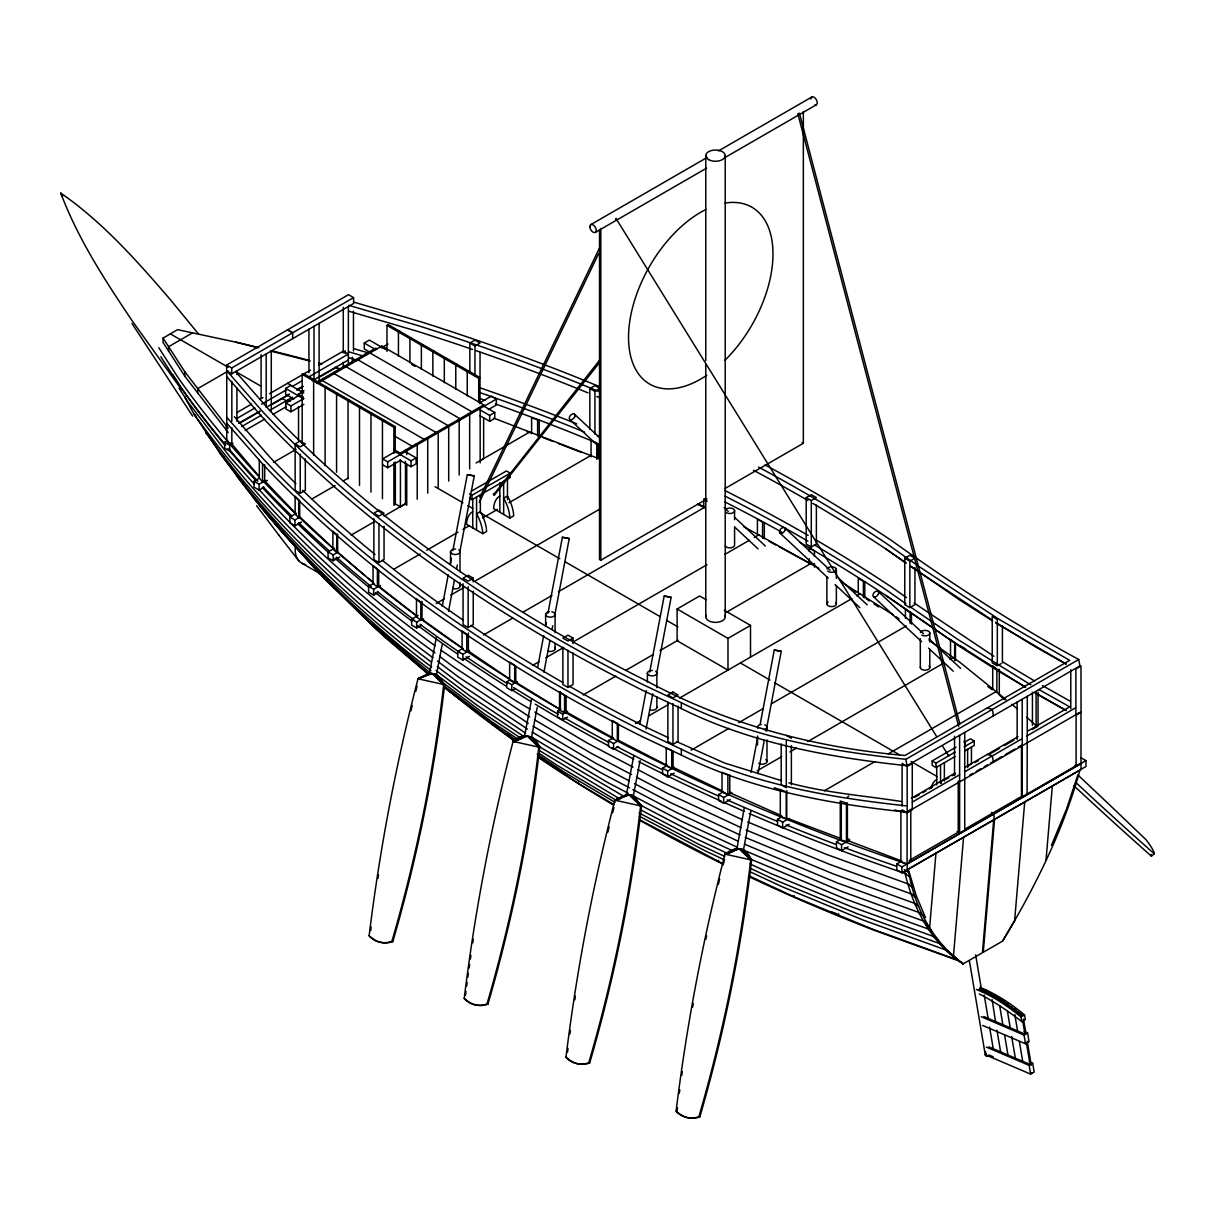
<?xml version="1.0" encoding="UTF-8"?>
<svg xmlns="http://www.w3.org/2000/svg" width="1215" height="1215" viewBox="0 0 1215 1215"><rect width="100%" height="100%" fill="white"/><g stroke="black" fill="none" stroke-linecap="round" stroke-linejoin="round"><path stroke-width="1.5" d="M765.086 464.95A1701.365 982.267 0 0 1 891.294 540.371C951.527 583.489 1013.599 624.145 1078.738 659.502L1079.922 665.896L907.028 765.723C829.693 757.401 751.584 743.534 681.326 708.573L681.326 702.695L642.143 684.212A1701.365 982.267 0 0 1 263.427 412.523L226.749 370.757L226.749 441.045L231.837 443.991L259.114 476.417M907.028 812.212C829.693 803.89 751.584 790.023 681.326 755.062L681.326 749.184L642.143 730.716A1701.365 982.267 0 0 1 263.427 459.012L226.749 417.261M993.703 820.019L982.419 952.742L963.146 963.875C932.74 942.02 913.483 905.813 908.334 869.302M935.945 853.355L929.627 927.577L925.83 924.964M904.568 871.003C912.526 907.332 931.146 943.28 963.146 963.844L953.456 956.129L963.556 837.424M994.553 819.518L983.269 952.256L1002.527 941.139C1034.922 887.618 1063.231 830.62 1079.922 770.234M1024.701 802.113L1014.601 920.818L1002.527 941.139M1046.009 860.387L1052.312 786.181M615.534 219.262L616.324 218.487M429.457 673.049L436.398 674.371L444.644 684.713A1503.122 1454.856 -76.1 0 1 392.825 941.595L391.898 941.367A22.508 21.794 -76.1 0 1 370.484 937.373L369.117 935.793A1928.251 1866.346 -76.1 0 1 418.006 678.79L430.55 673.307L429.548 673.08L436.261 637.845M442.26 606.315L448.259 574.786M450.37 563.669L451.433 558.11M452.846 550.684L467.304 474.655L471.724 475.445L474.26 475.976L459.786 552.005M442.154 644.74L436.504 674.401L444.644 684.713L418.006 678.79L429.548 673.08M448.502 611.358L454.501 579.828M456.612 568.696L457.326 564.99M530.12 736.715L531.517 737.019L539.733 747.331L513.094 741.423C523.209 732.508 534.479 734.468 539.733 747.331A1503.122 1454.856 -76.1 0 1 487.914 1004.213L486.987 1003.985A22.508 21.794 -76.1 0 1 465.573 999.991L464.206 998.411A1928.251 1866.346 -76.1 0 1 513.094 741.423L525.457 735.895L524.652 735.713L531.699 698.61M537.698 667.096L543.697 635.567M545.459 626.287L546.173 622.581M547.935 613.302L562.393 537.273L569.243 538.564L554.526 616.491M531.593 737.034L537.243 707.358M543.94 672.123L549.939 640.594M552.066 629.461L552.764 625.755M626.545 794.489L614.881 800.184L627.411 794.701L614.881 800.184A1928.251 1866.346 -76.1 0 0 565.977 1057.172L568.271 1058.979A22.508 21.794 -76.1 0 0 589.7 1062.973A1503.122 1454.856 -76.1 0 0 641.52 806.092L633.243 795.779L626.424 794.473L633.835 755.517M639.834 724.003L646.183 690.621M649.706 672.077L664.18 596.033L666.792 596.489L671.136 597.355L656.662 673.399M640.077 760.56L633.38 795.795L641.52 806.092L614.881 800.184L627.472 794.625M646.076 729.03L652.789 693.795M744.294 807.626L736.989 848.526M751.007 772.391L757.704 737.141M760.18 724.17L774.289 649.979L781.245 651.301L766.073 731.05M750.9 810.8L743.489 849.741L751.629 860.053A1503.122 1454.856 -76.1 0 1 699.81 1116.919A22.508 21.794 -76.1 0 1 678.38 1112.925L676.102 1111.133A1928.251 1866.346 -76.1 0 1 724.99 854.13L736.442 848.374L742.486 849.513L751.629 860.053L724.99 854.13C737.049 845.427 745.63 847.144 751.629 860.053L745.433 853.431M757.963 773.712L764.311 740.33M1077.69 775.352L1066.557 808.932L1051.431 845.443M480.138 496.768L599.375 248.225M479.287 502.357L598.524 253.798M599.633 360.172L493.487 494.854L494.475 494.93L599.542 362.662M494.475 494.93L493.381 493.928M846.445 841.691L846.445 803.13L840.264 801.004L840.264 839.565L846.445 841.691L848.905 839.307M907.089 812.865L910.779 809.296L910.779 860.493L907.089 864.062L900.907 861.936L900.907 810.739L907.089 812.865L907.089 864.062M847.417 797.222L848.799 796.007M900.178 860.372L847.417 840.461L848.784 839.231M1074.075 785.892A1503.122 228.177 49.8 0 0 1151.41 856.195L1154.25 853.796A22.508 3.417 49.8 0 0 1147.325 841.433L1146.064 839.793A1928.251 292.724 49.8 0 0 1077.857 774.957M727.891 794.489L727.891 774.745L722.014 772.36L722.014 792.104L727.891 794.489L730.655 792.226M976.374 989.42L982.221 991.926L986.018 989.921A175.264 93.266 59.1 0 1 1024.549 1014.92L1025.323 1019.522L1021.785 1021.648A260.253 138.495 59.1 0 0 979.275 993.946M983.755 991.273L984.742 990.681L1000.112 998.973L1022.863 1015.36L1021.876 1015.953L999.125 999.565L979.108 989.283M987.567 993.126L988.554 992.534M991 994.918L992.002 994.326M991.41 995.115L992.397 994.523M995.267 997.272L996.254 996.68M998.563 999.231L999.55 998.639M999.125 999.565L1000.112 998.973M1002.998 1002.01L1003.985 1001.418M1006.233 1004.167L1007.22 1003.575M1006.855 1004.592L1007.858 1004M1010.728 1007.311L1011.715 1006.719M1013.993 1009.726L1014.996 1009.133M1014.586 1010.166L1015.588 1009.574M1018.443 1013.158L1019.431 1012.566M982.221 991.926L982.479 992.032A175.264 93.266 59.1 0 1 1021.01 1017.046L1024.549 1014.92M981.204 1016.742L1024.048 1035.043L1027.586 1032.917L1029.059 1041.635L1025.506 1043.761L982.677 1025.46M986.322 1047.087L1029.166 1065.388L1032.704 1063.277L1034.178 1071.995L1030.624 1074.106L986.079 1055.076L985.502 1051.598M1031.535 1073.194L1032.522 1072.602M228.223 432.54L184.756 376.118L163.053 342.478L163.053 338.074L177.633 329.66L238.641 342.767A1733.213 1000.659 0 0 1 258.795 347.581M192.562 332.864L168.612 346.685L168.612 351.089M226.628 365.032L287.439 329.918L292.526 332.864L231.716 367.963L226.628 365.032L226.628 370.909L231.837 373.78L292.526 338.742L292.769 332.713L353.58 297.614L353.58 303.477L292.769 338.59M228.253 371.015L197.711 388.648L197.711 393.053M302.171 443.111L302.171 374.341L303.446 373.613L395.179 426.571L395.179 452.588M386.978 325.377L388.253 324.648L479.986 377.607L478.71 378.336L386.978 325.377L386.978 351.408M236.758 412.66L251.505 404.139M259.691 399.401L262.972 397.518M269.533 393.721L310.508 370.074M318.695 365.335L343.283 351.15L348.371 354.081L309.035 376.802M293.787 399.006L285.631 394.298L285.631 388.42L290.719 385.489L303.75 393.007M370.772 352.669L364.257 348.902L364.257 343.025L369.345 340.094L385.641 349.495M236.925 418.431L254.953 408.027M261.514 404.231L286.087 390.045M302.474 380.584L292.648 386.264L287.56 383.317M238.565 423.352L259.873 411.065M266.419 407.268L289.367 394.024M297.569 389.301L302.474 386.461M312.316 380.781L348.371 359.959M240.479 422.729L259.813 411.566M271.082 405.051L288.805 394.814M296.87 390.167L303.31 386.446M319.423 377.136L335.537 367.841L340.975 369.466M314.913 380.234L313.637 380.963L313.637 455.306M399.72 331.27L398.444 331.999L398.444 356.162M317.267 381.905L375.708 348.173L376.984 348.902M590.809 224.623L707.024 157.525M718.49 150.903L811.787 97.033M241.664 426.556L261.331 415.211M269.533 410.473L292.481 397.229M300.667 392.491L303.947 390.607M325.255 378.305L330.176 375.465M333.442 373.567L336.722 371.684M298.358 395.771L298.358 394.298L302.839 391.716M317.054 383.515L381.89 346.062L483.798 404.899L483.798 406.372M303.856 404.337L290.886 411.824L285.798 408.893L285.798 403.016L298.769 395.528M381.48 347.779L387.965 344.027M224.623 442.275L229.711 445.222L229.711 451.099L224.623 448.153L224.623 442.275L227.843 440.422M245.126 430.444L264.794 419.084M272.98 414.361L286.087 406.797M285.798 403.016L290.886 405.962L303.856 398.459M326.379 386.856L325.104 387.585L325.104 465.649M411.186 337.892L409.911 338.621L409.911 362.784M595.304 232.414L706.614 168.141M724.626 157.753L816.298 104.824M229.711 445.222L232.946 443.354M337.846 393.478L336.57 394.207L336.57 472.27M422.653 344.513L421.377 345.242L421.377 369.406M349.312 400.084L348.037 400.829L348.037 478.892M434.119 351.135L432.844 351.864L432.844 376.027M295.139 443.915L300.227 440.984L305.329 443.915L300.227 446.847L295.139 443.915L295.139 490.344L300.227 493.275L305.329 490.344L305.329 458.769M469.856 343.04L474.959 340.109L480.046 343.04L474.959 345.986L469.856 343.04L469.856 372.747M360.779 406.706L359.503 407.45L359.503 485.499M445.586 357.742L444.31 358.486L444.31 382.649M273.481 462.429L296.096 449.368M264.035 487.276L259.114 490.116L254.026 487.169L254.026 481.292L258.947 478.452M372.246 413.328L370.97 414.072L370.97 492.121M457.053 364.363L455.777 365.108L455.777 389.271M254.026 481.292L259.114 484.238L265.675 480.441M383.712 419.95L382.436 420.679L382.436 498.742M468.519 370.985L467.243 371.729L467.243 395.877M302.171 374.341L393.903 427.3L395.179 426.571M312.209 498.833L335.097 485.62M343.268 480.897L348.173 478.072M395.589 451.418L382.619 458.921L387.707 461.852L496.358 399.128L496.358 405.005L488.248 409.683M479.91 402.742L491.27 396.181L496.358 399.128M301.502 522.055L294.941 525.837L289.853 522.906L289.853 517.028L296.414 513.246M393.69 449.337L400.267 453.134L483.798 404.899M289.853 517.028L294.941 519.959L299.862 517.119M382.619 464.798L387.707 467.729L400.677 460.242M393.69 450.811L411.05 460.819L416.137 457.888L416.137 463.766L411.05 466.697L399.644 460.12M479.895 409.789L489.675 415.424L494.763 412.493L494.763 418.37L489.675 421.301L479.895 415.667M589.852 388.496L594.94 385.565L600.043 388.496L594.94 391.443L589.852 388.496L589.852 429.351M351.241 535.056L374.235 521.782M384.092 516.086L405.461 503.754L400.434 506.807L395.346 503.876L395.346 463.021M476.113 462.961L530.332 431.659M479.819 460.971L483.631 458.769L483.631 417.914M339.714 556.986L333.183 560.768L328.096 557.822L328.096 551.944L334.626 548.178M328.096 551.944L333.183 554.891L338.074 552.066M471.344 491.209L506.442 470.949L510.27 473.151L510.27 477.556L471.967 499.669L469.43 498.196M469.43 493.791L471.967 495.249L510.27 473.151M373.871 518.759L373.871 559.614L378.959 562.56L384.046 559.614L384.046 526.186M597.491 436.382L600.043 434.924M393.933 569.167L420.223 553.994M426.784 550.198L457.994 532.185M462.93 529.345L469.491 525.548M482.644 517.955L497.421 509.419M508.918 502.782L591.052 455.367M378.564 592.297L373.673 595.122L368.585 592.176L368.585 586.298L373.476 583.489M368.585 586.298L373.673 589.245L380.189 585.478M482.78 533.674L486.607 531.471A30.876 17.83 60 0 0 480.365 511.637L476.553 513.839A30.876 17.83 60 0 1 482.78 533.674L466.499 524.273A30.876 17.83 60 0 1 472.741 511.637M509.89 518.03L513.702 515.828A30.876 17.83 60 0 0 507.46 495.993L503.648 498.196A30.876 17.83 60 0 1 509.89 518.03L493.594 508.629A30.876 17.83 60 0 1 499.836 495.993M473.243 578.188L468.155 581.135L463.067 578.188L468.155 575.257L473.243 578.188L473.243 581.909M436.139 603.566L444.265 598.874M450.765 595.122L463.75 587.62M475.111 581.059L600.134 508.888M421.605 625.178L416.699 628.018L411.612 625.072L411.612 619.194L418.142 615.428M411.612 619.194L416.699 622.141L421.605 619.301M463.067 583.762L463.067 624.616L468.155 627.548L473.243 624.616L473.243 591.189M599.527 229.635L599.527 559.492L600.802 560.221L706.963 498.925M724.93 488.552L803.343 443.293L803.343 111.537M483.57 634.944L512.867 618.04M522.617 612.39L551.914 595.487M558.414 591.735L704.852 507.187L698.063 503.8M469.4 656.343L462.869 660.125L457.782 657.178L457.782 651.301L462.672 648.476M457.782 651.301L462.869 654.247L469.4 650.465M806.198 497.618L811.286 494.672L816.374 497.618L811.286 500.55L806.198 497.618L806.198 544.047L811.286 546.978L816.374 544.047L816.374 505.045M573.055 638.088L567.967 641.034L562.879 638.088L567.967 635.156L573.055 638.088L573.055 643.661M532.762 665.304L539.278 661.552M545.778 657.786L563.699 647.443M573.465 641.809L706.978 564.717M724.884 554.389L749.306 540.28M754.196 537.455L759.086 534.646M515.069 688.753L511.788 690.636L506.701 687.705L506.701 681.828L509.966 679.929M506.701 681.828L511.788 684.759L516.694 681.919M677.104 609.004L727.982 638.391L727.982 670.118L677.104 640.73L677.104 609.004L699.627 596.003L706.188 599.785M562.879 647.382L562.879 684.516L567.967 687.447L573.055 684.516L573.055 652.956M583.094 695.01L615.823 676.117M625.649 670.437L653.473 654.369M660.018 650.602L678.031 640.199M725.492 612.8L810.602 563.654M567.587 717.184L562.682 720.024L557.594 717.078L557.594 711.2L560.859 709.317M557.594 711.2L562.682 714.147L567.587 711.307M727.982 638.391L750.506 625.376L750.506 657.118M904.765 558.232L909.853 555.285L914.941 558.232L909.853 561.163L904.765 558.232L904.765 604.66L909.853 607.591L914.941 604.66L914.941 567.511M635.43 723.548L640.351 720.708M648.552 715.984L668.22 704.624M679.701 697.987L851.867 598.6M856.788 595.76L860.068 593.862M618.481 746.557L613.56 749.397L608.472 746.466L608.472 740.588L613.393 737.748M608.472 740.588L613.56 743.519L618.481 740.679M667.87 702.437L667.87 741.423L672.958 744.37L678.046 741.423L678.046 706.143M691.153 750.141L728.894 728.347M738.75 722.667L763.369 708.451M771.571 703.713L906.147 626.014M674.219 773.15L667.658 776.932L662.57 773.985L662.57 768.108L667.491 765.283M662.57 768.108L667.658 771.054L674.219 767.273M757.203 770.766L781.716 756.626M789.872 751.903L796.417 748.136M807.853 741.53L943.432 663.253M949.963 659.487L953.243 657.588M730.215 799.576L723.684 803.343L718.597 800.412L718.597 794.534L723.502 791.709M718.597 794.534L723.684 797.48L731.855 792.757M998.593 665.091L1001.13 663.633M824.332 790.783L875.043 761.501M888.135 753.938L996.103 691.608M789.173 824.302L782.627 828.083L777.539 825.137L777.539 819.275L782.445 816.434M777.539 819.275L782.627 822.206L789.173 818.424M681.326 702.695C751.204 737.444 828.934 751.007 905.843 759.314L1078.738 659.502M902.092 763.385L907.18 766.316L912.268 763.385L912.268 809.813L907.18 812.744L902.092 809.813M955.111 756.489L935.96 767.546L932.148 765.344L932.148 760.939L956.083 747.119M964.057 742.502L970.436 738.826L974.248 741.029L974.248 745.433L964.68 750.961M932.148 760.939L935.96 763.142L955.111 752.085M964.68 746.557L974.248 741.029M911.432 798.24L955.051 773.059M964.756 767.455L1018.003 736.715M1027.693 731.111L1069.701 706.857L1038.871 689.528M848.116 846.825L841.57 850.606L836.482 847.66L836.482 841.782L841.388 838.957M944.359 779.514L940.547 781.716A30.876 17.83 60 0 1 941.428 783.341M967.641 766.073L971.453 763.87M914.5 797.48L919.406 794.656M922.686 792.757L925.951 790.874M929.217 788.991L932.482 787.092M945.574 779.544L948.839 777.661M952.104 775.778L955.37 773.879M974.992 762.549L978.257 760.666M989.709 754.059L999.52 748.394M1004.425 745.57L1014.236 739.905M1032.218 729.516L1037.124 726.692M912.359 802.052L959.683 774.73M964.573 771.905L1021.633 738.963M1026.523 736.138L1075.472 707.874M836.482 841.782L841.57 844.729L849.756 840.005M969.646 775.2L972.881 773.317M976.116 771.449L980.976 768.655M984.211 766.771L987.461 764.903M990.696 763.035L1002.041 756.489M1005.276 754.621L1014.996 749.002M1018.231 747.134L1021.481 745.266L1021.481 796.463L964.786 829.192M908.653 811.271L1079.922 712.4M1080.879 757.689L1085.967 760.62L1085.967 766.498L901.895 872.78L896.807 869.849L896.807 863.971L901.727 861.116M909.215 860.509L958.225 832.229L958.225 781.032M957.086 831.576L959.622 833.034L964.725 830.103L964.725 732.478M896.807 863.971L901.895 866.902L1085.967 760.62M617.023 740.801A1733.213 1000.659 0 0 0 907.18 864.047L1081.016 763.673M514.704 683.088L514.704 665.167L509.647 662.205L509.647 680.127L514.704 683.088L517.271 681.63M564.58 713.038L564.58 695.117L559.538 692.155L559.538 710.076L564.58 713.038L567.147 711.58M620.728 798.376L615.792 800.412L627.244 794.656L626.317 794.428M737.353 848.602L724.99 854.13L737.581 848.586L725.902 854.358L729.425 853.051M466.773 652.091L466.773 634.169L462.095 631.01L462.095 648.932L466.773 652.091L469.506 650.739M520.597 738.948L514.021 741.651L525.639 735.926M958.711 726.509L797.83 113.709L799.47 113.238L959.911 724.201M964.254 740.725L965.697 746.223L964.072 746.693M514.021 741.651L523.27 737.475M615.792 800.412L620.425 798.316M736.7 849.482L725.902 854.358L732.493 851.654M430.596 673.247L418.006 678.79L418.917 679.018M525.685 735.865L513.094 741.423L527.264 736.153L538.822 747.104A1503.122 1454.856 -76.1 0 1 486.987 1003.985M377.394 586.982L377.394 569.06L373.051 565.75L373.051 583.671L377.394 586.982L380.265 585.721M420.83 620.106L420.83 602.2L416.487 598.874L416.487 616.795L420.83 620.106L423.686 618.86M431.325 673.383L418.006 678.79L432.16 673.535L443.718 684.485A1503.122 1454.856 -76.1 0 1 391.898 941.367M526.414 736.001L513.094 741.423L524.774 735.713M628.201 794.762L614.881 800.184L629.036 794.914L640.594 805.864A1503.122 1454.856 -76.1 0 1 588.774 1062.745L589.7 1062.973M738.31 848.708L724.99 854.13L739.145 848.875L750.703 859.825A1503.122 1454.856 -76.1 0 1 698.883 1116.691L699.81 1116.919M1077.948 713.494L1081.046 712.43L1080.97 665.987L1075.882 668.933L1075.882 715.346L1080.97 712.415L1081.016 769.551L907.18 869.925L907.18 864.047M1074.85 765.754L1081.046 763.628M259.311 460.196L259.311 478.103L262.562 481.808L267.376 480.411M474.26 475.976L467.411 474.685M901.287 801.475C863.804 795.628 825.562 792.833 788.854 782.84M905.843 805.818C828.934 797.496 751.204 783.933 681.326 749.184M629.932 795.081L640.594 805.864C636.128 803.13 635.096 795.202 631.906 795.476M435.031 674.082C438.843 673.976 439.633 681.812 444.644 684.713L442.169 682.055M777.813 650.602L781.139 651.27M777.737 650.693L774.395 650.025M664.286 596.064L671.136 597.355M524.546 735.667L525.457 735.895M369.117 935.793L371.395 937.6A22.508 21.794 -76.1 0 0 392.825 941.595M464.206 998.411L466.484 1000.218A22.508 21.794 -76.1 0 0 487.914 1004.213M235.907 342.19L257.899 347.794M270.611 351.044L310.098 361.113M894.62 809.949L900.102 811.392M305.648 564.58C297.235 563.259 293.969 553.751 295.594 546.279L292.192 541.89M353.793 302.14L420.694 321.732A1701.365 982.267 0 0 1 599.253 386.522M348.72 305.314L417.246 325.377A1694.166 978.121 0 0 1 600.256 392.081M348.72 311.177L417.246 331.255A1694.166 978.121 0 0 1 472.65 349.48M353.793 348.629L368.251 352.866M348.72 351.803L363.148 356.025M348.72 357.681L357.742 360.323M781.655 780.713L724.596 763.035L676.558 741.575M987.309 707.935L992.321 709.393L993.445 715.832M987.309 754.439L992.321 755.882L993.445 762.321M569.349 538.594L562.393 537.273M774.228 787.791L779.65 789.522M493.73 418.127L599.603 458.966M526.748 431.431L531.957 433.269M909.352 884.383L825.82 854.145L747.62 821.948M912.693 894.437L829.329 864.26L746.207 830.042M916.353 903.975L833.141 873.858L745.205 837.378M920.302 912.981L837.287 882.925L744.582 844.212M924.554 921.426L841.722 891.446L742.654 849.741M930.857 929.946L846.475 899.404L749.594 858.701M935.687 937.251L851.533 906.8L770.356 873.372L750.111 863.941M940.759 943.964L856.864 913.604L776.157 880.374L750.445 868.391M958.331 960.23L873.418 929.49L794.139 896.852L748.683 875.681M542.725 437.415L553.19 441.47M558.429 443.505L581.119 452.299M979.913 987.309L985.775 989.8M980.384 988.524L984.788 990.392L981.234 988.813M980.095 988.691L984.742 990.681M1024.154 1031.459L1027.586 1032.917M983.71 1016.499L1024.944 1034.117L1022.666 1020.57M1029.287 1061.804L1032.704 1063.277M988.843 1046.859L1030.062 1064.462L1026.417 1042.834M988.828 1054.939L993.247 1056.837M781.442 815.614L729.79 792.712L729.775 774.897M697.653 504.422L704.396 507.566M742.411 819.806L662.676 782.657L637.966 769.687M741.135 827.688L666.762 793.046L636.569 777.175M740.041 834.978L671.242 802.918L634.488 783.614M737.733 841.023L676.087 812.303L632.833 789.568M737.535 847.356L681.296 821.158L631.618 795.05M732.645 850.804L686.855 829.465L639.075 804.36M728.18 853.735L692.763 837.226L640.806 809.934M724.717 856.408L699.005 844.425L639.029 812.911M724.322 859.78L705.581 851.047L639.333 816.237M749.883 871.687L782.263 886.783L862.483 919.801L947.897 950.722L959.394 961.095L874.527 930.386A1634.858 943.873 0 0 1 748.47 876.455M639.895 819.882L723.426 863.911M681.326 708.573L642.143 690.09A1701.365 982.267 0 0 1 263.427 418.4L226.749 376.635M668.311 737.687L646.866 727.572A1694.166 978.121 0 0 1 569.41 686.262M681.326 755.062L642.143 736.594A1701.365 982.267 0 0 1 263.427 464.889L226.749 423.139M721.497 790.494L673.064 767.257L673.064 751.098M743.55 526.535L818.88 568.316M667.005 765.329L618.374 740.284L618.374 724.125M633.03 767.09L586.906 742.851L534.889 712.051M631.542 774.532L591.28 753.376L534.585 719.812M629.476 780.972L596.049 763.415L533.127 726.175M629.507 787.821L601.228 772.968L532.155 732.068M628.307 793.304L606.786 782.004L531.73 737.216M624.252 796.569L538.048 745.949M769.232 541.419L775.778 544.973M779.058 546.75L808.522 562.742M613.119 737.885L566.084 711.853L566.084 695.694M1066.026 664.028L1035.18 646.699L995.632 622.293M1042.5 685.64L1070.506 701.374M1035.18 693.188L1066.026 710.517M1003.21 662.236L1034.603 680.977M802.067 442.549L803.343 443.293M1066.011 663.952L995.708 622.976M353.58 297.614L348.492 294.668L287.682 329.781L292.769 332.713M1035.074 692.58L1066.011 710.441M411.703 364.53L414.953 366.414M483.357 405.916L494.763 412.493M478.892 407.739L480.168 408.468L480.168 462.885M364.257 343.025L375.663 349.616M369.968 352.958L471.86 411.794M365.229 354.218L366.49 354.962M468.398 413.799L469.673 414.528L469.673 468.944M358.03 359.853L459.938 418.689L459.938 420.147M354.734 360.278L356.01 361.022M457.918 419.843L459.179 420.587L459.179 475.004M346.093 366.733L448.001 425.569M344.24 366.338L345.516 367.067M447.424 425.903L448.7 426.647L448.7 481.064M333.76 372.397L335.021 373.127M436.929 431.963L438.205 432.692L438.205 487.109M334.155 373.628L436.064 432.464M323.266 378.442L324.542 379.186M426.45 438.023L427.726 438.752L427.726 493.169M724.246 610.219L750.506 625.376M322.233 380.523L424.126 439.359M415.955 444.067L417.231 444.812L417.231 499.228M394.116 435.805L412.204 446.239M302.292 390.562L303.568 391.291M405.476 450.127L406.736 450.856L406.736 454.623M404.732 451.312L416.137 457.888M298.358 394.298L303.294 397.138M285.631 388.42L303.553 398.763M287.56 400.069L290.096 401.542M170.343 333.867L228.192 367.264M236.393 372.003L261.028 386.218M282.366 398.535L287.287 401.375M435.031 486.683L462.945 502.797M467.866 505.637L472.787 508.478M481.003 513.216L559.796 558.718M564.717 561.558L659.927 616.521M666.503 620.318L677.985 626.955M740.375 662.965L769.915 680.02M774.851 682.876L899.601 754.895M911.098 761.532L937.373 776.704M991.562 812.395L994.098 813.868M786.287 735.364L791.375 738.295M301.791 563.183L319.834 573.586M834.341 912.693L838.578 915.153L838.578 913.786M449.034 690.879L453.954 693.719M831.485 911.675L834.766 913.574M992.123 999.581L995.495 1021.526M1025.536 686.991L998.851 671.47L959.713 646.486L885.856 595.471A1694.166 978.121 0 0 0 799.835 542.361M530.013 709.165L515.373 700.508L440.908 650.192M529.725 716.941L453.21 666.625L439.572 656.358M528.297 723.305L458.541 677.013L437.415 661.097M619.027 798.483L538.549 750.019M616.035 800.184L556.485 764.934L539.49 753.604M615.109 802.34L563.927 772.041L537.182 754.211M537.987 756.52L578.401 783.478L614 804.558M960.503 645.909L965.226 648.704M849.406 588.121L855.846 592.009M1025.612 687.386L949.583 639.333L885.856 595.471M1030.836 684.865L959.318 640.411L910.491 606.999M841.251 581.924L893.101 614.82M992.579 620.986L959.713 599.997L910.718 566.099M992.503 620.303L910.491 566.387M993.916 656.282L914.151 603.035M866.31 598.919L869.408 600.924M874.056 603.931L878.703 606.938M256.304 500.246L257.595 501.096M527.386 729.015L464.297 686.931L437.263 666.564M525.442 733.025L470.509 696.377L436.124 670.483M523.984 736.579L477.131 705.323L435.486 673.945M521.448 738.629L484.178 713.752L441.713 681.767M517.863 739.176L491.604 721.664L443.369 685.321M516.74 740.573L499.441 729.03L444.007 687.265M918.191 565.947L998.047 618.724L1069.701 660.368L904.962 755.472C814.961 747.787 726.57 724.094 646.866 681.083A1694.166 978.121 0 0 1 269.76 410.533L235.604 371.653M276.58 524.637L269.684 517.894L254.163 498.621L219.93 453.074L194.051 414.209L184.695 396.941L185.333 397.381M508.933 678.593L468.367 650.967L468.367 633.015M904.279 869.682L908.091 872.279M905.145 873.661L908.942 876.258M907.939 884.14L911.736 886.753M911.189 894.164L914.986 896.776M914.88 903.717L918.677 906.329M919.026 912.784L922.823 915.396M923.582 921.35L927.394 923.962M928.579 929.399L932.391 931.996M934.001 936.917L937.798 939.514M939.818 943.888L943.615 946.5M946.045 950.312L949.841 952.925M949.659 953.517L953.456 956.129M952.651 956.175L956.448 958.787M812.759 503.359A1694.166 978.121 0 0 1 885.856 548.967L906.056 562.879M959.349 961.247L963.146 963.875M939.195 648.734L942.278 650.875M916.642 564.869L885.856 543.105A1694.166 978.121 0 0 0 758.509 467.092M885.856 548.967L905.874 563.122M906.542 597.643L891.294 586.875A1701.365 982.267 0 0 0 816.283 540.113M905.874 603.733L885.856 589.594A1694.166 978.121 0 0 0 814.369 544.912M181.551 389.605L133.027 322.051C105.492 281.197 78.231 239.431 60.75 193.094C102.956 222.299 137.189 261.164 170.48 299.801L198.759 334.262M462.991 648.506L422.015 619.255L422.015 601.303M896.245 616.81L899.13 618.875M929.004 640.244L960.731 662.95L1006.081 699.688M987.78 686.46L992.199 689.771M434.985 645.727C371.608 599.466 311.42 548.193 259.129 489.569M435.031 652.926C343.131 586.207 260.253 506.427 193.944 414.011L195.797 415.5M432.889 657.695C346.776 594.348 268.712 519.291 205.836 432.631L207.021 433.77M431.264 662.038C351.743 602.579 278.994 533.112 219.93 453.074L224.183 456.734M431.644 667.096C358.881 611.844 291.676 548.33 236.333 475.46L237.107 476.159M431.021 670.589C365.867 620.242 305.527 563.077 254.163 498.621M431.097 673.778L367.689 620.379M488.035 719.538L490.997 721.771M507.278 734.042L510.239 736.275M447.986 689.983L514.674 740.983M417.413 616.4L378.685 586.146L378.685 570.002M1011.776 704.305L1017.487 708.922M452.967 692.884L455.458 695.01L455.458 696.362M428.47 673.793L375.8 628.823L325.255 579.585L274.256 523.073L316.857 570.853L384.32 636.751L428.181 674.204M373.931 583.291L337.618 552.066L337.618 534.114M1004.775 699.794L999.292 694.95L999.292 669.252M1026.781 717.169L1035.833 725.507M878.096 591.371L923.476 633.744M928.989 638.877L937.236 646.593M939.985 649.159L960.609 668.417M873.494 596.732L921.623 641.672M928.503 648.096L953.259 671.212M784.662 527.796L830.042 570.169M838.289 577.869L867.161 604.842M780.06 533.157L828.19 578.097M835.054 584.521L859.81 607.637M724.125 507.551L728.256 511.409M735.136 517.833L765.389 546.082M704.396 498.788L707.145 501.355M734.65 527.052L758.038 548.876M574.406 414.133L599.162 437.248M569.805 419.494L600.058 447.743M333.806 548.816L299.695 516.755L299.695 500.61M740.057 849.042L750.703 859.825L742.486 849.513M528.16 736.32L538.822 747.104L530.591 736.791M433.072 673.702L443.718 684.485L435.502 674.173M301.138 552.263L306.651 557.928M296.111 513.823L264.688 480.867L264.688 464.722M639.029 803.449L641.52 806.092L632.894 795.734M531.061 738.067L539.733 747.331L531.107 736.958M740.953 849.209L750.703 859.825L741.788 849.376M630.843 795.263L640.594 805.864L631.679 795.43M529.057 736.503L538.822 747.104L529.892 736.67M433.968 673.869L443.718 684.485L434.803 674.036M163.053 338.074L184.756 371.714L228.223 428.136M254.193 484.026L229.514 456.354L188.112 402.256L179 388.117M327.837 580.785L334.095 587.817M234.389 416.76L269.76 457.022A1694.166 978.121 0 0 0 295.868 483.676M745.889 853.507L751.629 860.053M632.332 795.628L641.52 806.092M531.699 738.173L539.733 747.331M676.102 1111.133L677.469 1112.697A22.508 21.794 -76.1 0 0 698.883 1116.691M565.977 1057.172L567.344 1058.751A22.508 21.794 -76.1 0 0 588.774 1062.745M437.096 675.631L444.644 684.713M256.578 505.683L279.055 535.435M278.554 534.797L298.799 560.859M192.653 416.107L131.995 323.509M158.785 347.733L178.119 377.698A1733.213 1000.659 0 0 0 259.159 476.827M172.697 374.402L182.842 390.137A1728.246 997.788 0 0 0 224.365 444.432M160.82 356.754L178.119 383.576A1733.213 1000.659 0 0 0 225.671 445.07M616.218 218.822L936.613 736.487M942.612 746.162L948.596 755.836M925.541 917.629L916.247 895.728L909.109 871.975M905.843 759.314L907.028 765.723M1023.486 1019.051L1025.976 1033.813M1027.222 1041.209L1031.277 1065.206M1021.01 1017.046L1021.785 1021.648M1024.048 1035.043L1025.506 1043.761M1029.166 1065.388L1030.624 1074.106M1014.829 1014.631L1017.578 1030.973M1019.355 1041.498L1022.696 1061.318M1007.387 1010.986L1010.212 1027.814M1011.685 1036.547L1015.345 1058.174M999.672 1005.762L1002.861 1024.67M1004.638 1035.195L1007.979 1055.03M996.968 1030.259L1000.613 1051.886M984.211 995.115L988.129 1018.383M989.602 1027.115L993.247 1048.742M975.645 954.899L981.325 988.6M969.479 961.262L985.274 1054.863M1076.095 714.526L1076.095 765.723L1022.225 796.903L1022.225 699.278M1070.779 669.708L1070.779 708.694M1038.05 692.231L1038.05 726.19M1036.106 692.186L1036.106 727.071M1032.431 692.277L1032.431 725.34M1027.313 696.347L1027.1 794.018M1017.137 701.981L1017.137 739.525M1002.405 625.755L1002.405 662.889M996.862 692.626L996.862 669.252L992.716 665.866L992.716 689.224M993.931 813.761L994.098 819.73M971.453 747.058L971.453 763.582M967.641 749.26L967.641 767.622M959.622 735.424L959.622 833.034M955.446 644.193L955.446 660.353M954.656 660.763L954.656 642.826L950.525 639.424L950.525 657.361M954.534 736.244L954.534 775.656M944.359 762.701L944.359 781.063M940.547 764.903L940.547 783.265M936.719 766.376L936.719 784.92M935.96 763.142L935.96 767.546M929.794 632.985L929.794 642.006M929.794 649.235L929.794 667.293M920.317 638.68L920.317 667.582M911.432 613.302L911.432 624.07M910.081 623.265L910.081 612.512L905.418 609.353L905.418 618.313M909.853 561.163L909.853 607.591M907.18 766.316L907.18 812.744M902.092 765.237L902.092 806.092M901.895 866.902L901.895 872.78M864.761 581.757L864.761 597.917M863.394 597.507L863.394 581.378L858.261 578.462L858.261 592.798M847.387 802.857L847.417 840.461M841.57 844.729L841.57 850.606M841.281 801.703L841.281 838.669L786.773 818.09L786.743 790.692M836.36 569.41L836.36 578.446M836.36 585.66L836.36 603.733M826.883 576.912L826.883 604.007M814.43 556.303L814.43 550.927L809.296 548.011L809.296 551.595M814.43 563.471L814.43 567.056M811.286 500.55L811.286 546.978M809.296 558.763L809.296 564.14M794.139 895.501L794.139 896.852M791.375 745.737L791.375 784.723M786.287 741.241L786.287 787.669L781.199 784.723L781.199 743.869M782.627 822.206L782.627 828.083M766.984 727.253L766.984 730.868M766.984 739.905L766.984 761.577M764.311 522.602L764.311 538.761M762.549 538.245L762.549 522.131L757.416 519.215L757.416 533.552M757.507 736.017L757.507 745.038M734.574 510.649L734.574 519.671M734.574 526.9L734.574 544.958A4.739 2.734 0 0 1 730.686 547.798A4.739 2.734 0 0 1 725.325 545.945M725.218 155.657L725.218 616.795M723.684 797.48L723.684 803.343M718.369 860.205L718.369 861.557M705.778 155.657L705.778 360.597M705.778 364.394L705.778 616.795M703.758 499.107L703.758 508.067M672.958 703.515L672.958 744.37M667.658 771.054L667.658 776.932M656.875 673.307L656.875 687.751M656.875 696.787L656.875 707.631M647.398 673.034L647.398 682.055M613.56 743.519L613.56 749.397M600.802 228.481L600.802 560.221M598.175 443.581L598.175 457.933M596.778 459.331L596.778 443.202L591.052 440.696L591.052 456.825M594.94 391.443L594.94 434.15M578.401 782.126L578.401 783.478M567.967 650.314L567.967 687.447M562.682 714.147L562.682 720.024M560.388 691.669L560.388 709.606L515.768 682.192L515.768 666.048M555.088 614.547L555.088 632.605M555.088 643.449L555.088 648.856M545.626 614.274L545.626 625.102M539.232 419.904L539.232 436.064M537.607 436.079L537.607 419.95L531.623 417.641L531.623 433.77M511.788 684.759L511.788 690.636M507.46 479.166L507.46 499.593M503.648 481.368L503.648 514.431M499.836 482.841L499.836 512.229M489.675 415.424L489.675 421.301M480.365 494.809L480.365 513.186M480.046 352.335L479.986 403.623M478.71 378.336L478.71 402.499M476.553 497.026L476.553 530.074M474.959 345.986L474.959 375.693M472.741 498.484L472.741 527.872M471.967 495.249L471.967 499.669M468.155 586.708L468.155 627.548M462.869 654.247L462.869 660.125M459.999 551.929L459.999 571.794M459.999 582.623L459.999 586.238M450.537 551.64L450.537 564.292M416.699 622.141L416.699 628.018M411.05 460.819L411.05 466.697M406.736 463.993L406.736 505.273M405.476 461.381L405.476 504.544M400.434 460.379L400.434 506.807M400.267 453.134L400.267 454.607M395.179 461.882L395.179 504.635M393.903 427.3L393.903 453.332M393.903 462.611L393.903 505.364M387.707 461.852L387.707 467.729M381.89 346.062L381.89 347.536M378.959 523.559L378.959 562.56M373.673 589.245L373.673 595.122M353.459 311.146L353.459 350.998M352.35 357.149L352.35 362.526M348.371 306.499L348.371 365.32M345.121 350.74L345.121 353.687M343.283 307.349L343.283 352.897M343.283 362.389L343.283 368.084M333.183 554.891L333.183 560.768M319.105 323.387L319.105 382.224M314.017 326.319L314.017 381.358M308.929 329.083L308.929 372.732M300.227 454.288L300.227 493.275M298.526 407.116L298.526 440.544M294.941 519.959L294.941 525.837M290.886 405.962L290.886 411.824M271.279 350.998L271.279 411.733M266.191 353.945L266.191 407.086M262.562 463.902L262.562 481.808M261.103 354.795L261.103 398.444M259.114 484.238L259.114 490.116M236.925 370.833L236.925 374.63M236.925 387.919L236.925 421.362M231.837 381.358L231.837 421.21M231.837 427.832L231.837 443.991M231.716 367.963L231.716 373.84M226.263 425.949L226.263 430.353M184.756 371.714L184.756 376.118M989.602 1056.154A3.584 1.792 -9.6 0 1 985.927 1055.896A3.584 1.792 -9.6 0 1 985.821 1053.891M370.697 930.614A1928.251 1866.346 -76.1 0 1 371.152 926.999M377.971 878.399A1928.251 1866.346 -76.1 0 1 378.518 874.8M410.974 710.775A1928.251 1866.346 -76.1 0 1 412.265 705.475M415.773 691.35A1928.251 1866.346 -76.1 0 1 417.109 686.065M458.784 549.939A4.739 2.734 0 0 1 457.432 554.222A4.739 2.734 0 0 1 450.628 552.354A4.739 2.734 0 0 1 455.504 549.043M459.908 585.524A4.739 2.734 0 0 1 457.964 588.349A4.739 2.734 0 0 1 452.694 588.394M465.573 995.039A1928.251 1866.346 -76.1 0 1 466.028 991.425M466.712 986.018A1928.251 1866.346 -76.1 0 1 467.183 982.419M467.897 977.012A1928.251 1866.346 -76.1 0 1 468.382 973.412M469.127 968.006A1928.251 1866.346 -76.1 0 1 469.628 964.406M470.402 959A1928.251 1866.346 -76.1 0 1 470.919 955.4M472.787 942.825A1928.251 1866.346 -76.1 0 1 473.334 939.225M551.823 611.798A4.739 2.734 0 0 1 554.101 616.096A4.739 2.734 0 0 1 546.34 615.868A4.739 2.734 0 0 1 549.362 611.722M554.587 647.474A4.739 2.734 0 0 1 553.539 650.754A4.739 2.734 0 0 1 547.783 651.027M567.572 1051.993A1928.251 1866.346 -76.1 0 1 568.028 1048.393M569.926 1033.965A1928.251 1866.346 -76.1 0 1 570.412 1030.366M574.832 999.793A1928.251 1866.346 -76.1 0 1 575.394 996.194M607.834 832.154A1928.251 1866.346 -76.1 0 1 609.125 826.853M612.633 812.744A1928.251 1866.346 -76.1 0 1 613.985 807.459M655.66 671.333A4.739 2.734 0 0 1 654.293 675.601A4.739 2.734 0 0 1 647.504 673.748A4.739 2.734 0 0 1 652.379 670.437M656.768 706.917A4.739 2.734 0 0 1 654.824 709.742A4.739 2.734 0 0 1 649.554 709.788M677.013 1111.361A1928.251 1866.346 -76.1 0 1 677.454 1107.746M679.307 1093.318A1928.251 1866.346 -76.1 0 1 679.793 1089.718M681.782 1075.321A1928.251 1866.346 -76.1 0 1 682.283 1071.721M692.641 1007.098A1928.251 1866.346 -76.1 0 1 693.279 1003.529M705.854 939.301A1928.251 1866.346 -76.1 0 1 706.614 935.732M718.384 884.338A1928.251 1866.346 -76.1 0 1 719.675 879.037M723.198 864.928A1928.251 1866.346 -76.1 0 1 724.55 859.643M764.827 724.823A4.739 2.734 0 0 1 764.417 729.562M758.023 728.362A4.739 2.734 0 0 1 761.258 724.444M765.769 759.603A4.739 2.734 0 0 1 765.435 763.46A4.739 2.734 0 0 1 758.737 763.278M476.174 350.695A1694.166 978.121 0 0 1 588.075 392.901M596.778 396.5A1694.166 978.121 0 0 1 600.256 397.943M753.467 470.281A1694.166 978.121 0 0 1 807.929 500.534M271.568 350.725A1733.213 1000.659 0 0 1 309.612 360.506M318.603 362.905A1733.213 1000.659 0 0 1 322.203 363.877M334.763 367.31A1733.213 1000.659 0 0 1 340.23 368.828M479.879 387.752A1701.365 982.267 0 0 1 576.715 423.838M725.203 490.693A1701.365 982.267 0 0 1 808.157 535.405M479.712 392.536A1694.166 978.121 0 0 1 584.643 432.115M724.975 496.1A1694.166 978.121 0 0 1 807.929 541.161M479.712 398.414A1694.166 978.121 0 0 1 484.982 400.251M495.507 403.972A1694.166 978.121 0 0 1 596.778 442.989M724.975 501.977A1694.166 978.121 0 0 1 781.807 532.185M725.613 509.541A4.739 2.734 0 0 1 732.691 508.599A4.739 2.734 0 0 1 733.07 512.791A4.739 2.734 0 0 1 725.856 512.274M826.975 568.969A4.739 2.734 0 0 1 833.779 567.116A4.739 2.734 0 0 1 835.13 571.384A4.739 2.734 0 0 1 827.628 571.035M835.601 602.382A4.739 2.734 0 0 1 834.523 606.027A4.739 2.734 0 0 1 828.144 605.723A4.739 2.734 0 0 1 828.098 602.033M1154.25 853.796A1503.122 228.177 49.8 0 1 1075.655 782.308M1151.045 854.434A22.508 3.417 49.8 0 1 1151.41 856.195M920.423 632.544A4.739 2.734 0 0 1 926.848 630.585A4.739 2.734 0 0 1 929.08 634.579A4.739 2.734 0 0 1 921.881 635.156M929.05 665.957A4.739 2.734 0 0 1 925.921 670.133A4.739 2.734 0 0 1 920.423 666.868M723.031 864.199A1634.858 943.873 0 0 1 639.455 820.079M613.286 804.938A1634.858 943.873 0 0 1 537.455 756.839M516.223 742.107A1634.858 943.873 0 0 1 445.206 687.903M906.253 873.874A1728.246 997.788 0 0 1 749.23 813.534M744.096 811.316A1728.246 997.788 0 0 1 725.082 802.933M721.634 801.384A1728.246 997.788 0 0 1 638.756 761.653M633.729 759.071A1728.246 997.788 0 0 1 612.208 747.802M608.928 746.056A1728.246 997.788 0 0 1 535.162 704.138M530.317 701.207A1728.246 997.788 0 0 1 511.181 689.376M506.351 686.323A1728.246 997.788 0 0 1 463.766 658.317M457.615 654.095A1728.246 997.788 0 0 1 418.021 625.71M412.052 621.23A1728.246 997.788 0 0 1 375.405 592.586M367.993 586.526A1728.246 997.788 0 0 1 334.93 558.232M327.959 551.99A1728.246 997.788 0 0 1 297.629 523.589M290.947 517.043A1728.246 997.788 0 0 1 262.349 487.595M255.97 480.7A1728.246 997.788 0 0 1 227.873 448.654M896.305 866.219A1733.213 1000.659 0 0 1 844.44 847.645M835.616 844.334A1733.213 1000.659 0 0 1 786.181 824.97M777.418 821.386A1733.213 1000.659 0 0 1 727.178 799.91M718.505 796.038A1733.213 1000.659 0 0 1 670.71 773.742M662.327 769.657A1733.213 1000.659 0 0 1 617.023 746.678M608.761 742.304A1733.213 1000.659 0 0 1 564.671 717.989M558.171 714.268A1733.213 1000.659 0 0 1 513.656 687.584M507.43 683.711A1733.213 1000.659 0 0 1 466.089 656.768M459.878 652.546A1733.213 1000.659 0 0 1 420.041 624.313M414.011 619.832A1733.213 1000.659 0 0 1 377.257 591.462M371.258 586.617A1733.213 1000.659 0 0 1 336.312 557.138M329.265 550.911A1733.213 1000.659 0 0 1 298.693 522.663M291.919 516.117A1733.213 1000.659 0 0 1 263.048 486.82M257.869 481.322A1733.213 1000.659 0 0 1 229.255 449.292M613.712 739.054A1733.213 1000.659 0 0 1 563.046 711.185M559.796 709.317A1733.213 1000.659 0 0 1 466.089 650.891M461.427 647.732A1733.213 1000.659 0 0 1 421.559 619.544M417.018 616.202A1733.213 1000.659 0 0 1 378.7 586.724M372.762 581.955A1733.213 1000.659 0 0 1 368.282 578.31M365.305 575.88A1733.213 1000.659 0 0 1 298.693 516.8M294.607 512.867A1733.213 1000.659 0 0 1 263.048 480.958M562.742 682.45A1694.166 978.121 0 0 1 471.086 625.482M463.295 620.212A1694.166 978.121 0 0 1 382.254 560.267M375.04 554.435A1694.166 978.121 0 0 1 302.626 490.268M725.036 203.087A102.136 58.973 -60 0 1 772.983 254.026A102.136 58.973 -60 0 1 724.93 360.293M706.796 375.268A102.136 58.973 -60 0 1 628.535 337.861A102.136 58.973 -60 0 1 705.915 209.481M811.286 97.504A4.495 2.597 60 0 1 816.571 100.146A4.495 2.597 60 0 1 814.87 104.946M810.861 99.098A4.495 2.597 60 0 1 810.967 98.202M724.884 615.337A9.72 5.604 0 0 1 715.498 622.399A9.72 5.604 0 0 1 706.112 615.337M931.07 788.003A30.876 17.83 60 0 1 936.719 779.514M62.573 196.359A1649.909 952.575 60 0 1 60.75 193.094M947.928 756.216L949.264 755.396L947.973 756.11M574.771 416.593L574.391 417.368A3.539 2.157 -47 0 1 572.462 419.266L571.718 419.615A3.539 2.157 -47 0 1 569.835 416.259L570.367 415.515A3.539 2.157 -47 0 1 572.508 413.996L573.222 413.844A3.539 2.157 -47 0 1 574.771 416.593M785.012 530.256L784.632 531.031A3.539 2.157 -47 0 1 782.718 532.929L781.959 533.279A3.539 2.157 -47 0 1 780.076 529.922L780.607 529.178A3.539 2.157 -47 0 1 782.749 527.659L783.478 527.507A3.539 2.157 -47 0 1 785.012 530.256M878.46 593.831L878.081 594.606A3.539 2.157 -47 0 1 876.167 596.504L875.408 596.854A3.539 2.157 -47 0 1 873.524 593.497L874.056 592.753A3.539 2.157 -47 0 1 876.197 591.234L876.926 591.082A3.539 2.157 -47 0 1 878.46 593.831M378.959 510.254L373.871 513.201L378.959 516.132L384.046 513.201L378.959 510.254M672.958 692.064L667.87 695.01L672.958 697.942L678.046 695.01L672.958 692.064M786.196 791.891L780.303 789.507L780.303 816.465L786.196 818.849L786.196 791.891M671.728 750.597L666.245 747.908L666.245 765.83L671.728 768.518L671.728 750.597M997.318 619.407L992.23 616.476L992.23 662.889L997.318 665.835L997.318 619.407M617.326 723.396L612.284 720.434L612.284 738.34L617.326 741.302L617.326 723.396M336.874 534.691L332.88 531.244L332.88 549.15L336.874 552.612L336.874 534.691M298.723 499.821L295.139 496.221L295.139 514.127L298.723 517.742L298.723 499.821M589.867 226.673A4.495 2.597 60 0 0 594.636 232.612A4.495 2.597 60 0 0 594.636 226.248A4.495 2.597 60 0 0 589.867 226.673M708.618 159.621A9.72 5.604 0 0 0 724.884 157.1A9.72 5.604 0 0 0 712.977 150.235A9.72 5.604 0 0 0 708.618 159.621"/></g></svg>
